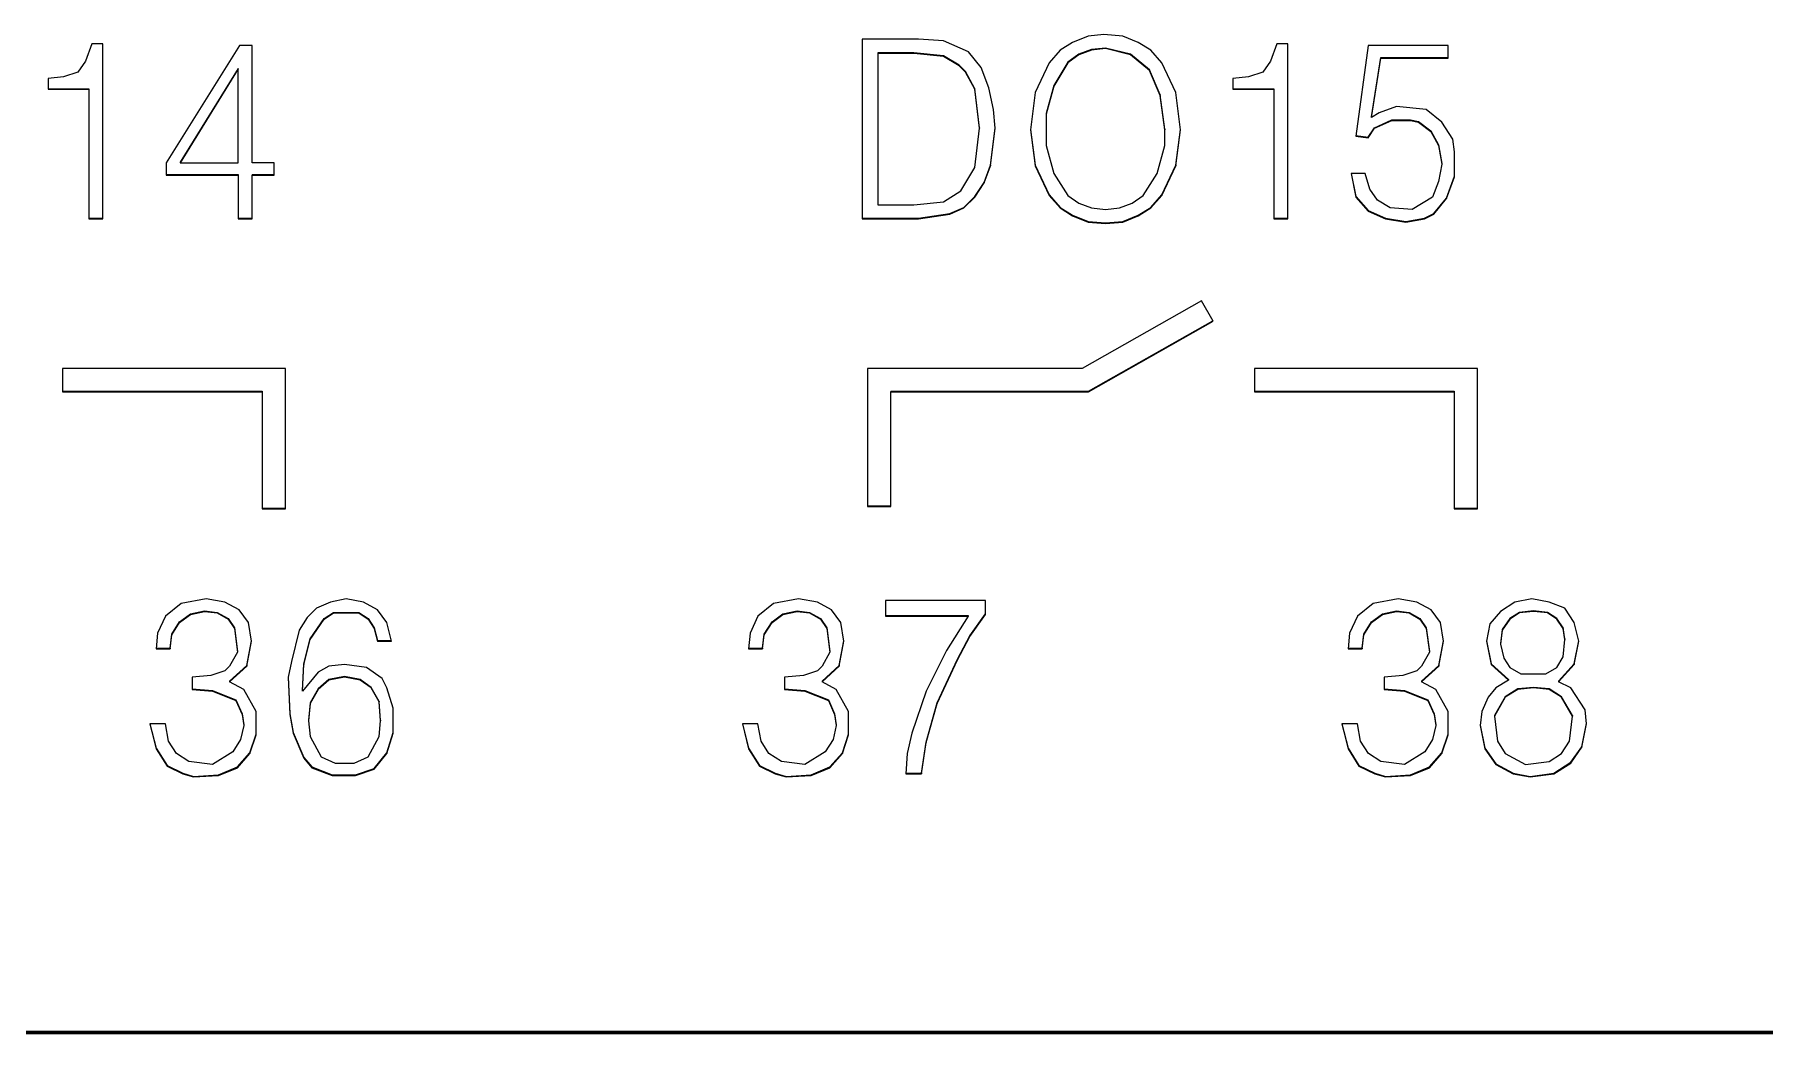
# Model space of a CAD drawing. Header units: millimetres. Extents: x 0 to 53000, y -591 to 24400.
# Drawn here: x 2879.37 to 2894.12, y 2860.15 to 2868.65 of the extents above; entities that cross this region are included whole.
import ezdxf
from ezdxf.enums import TextEntityAlignment as Align

# ---------------------------------------------------------------- set-up
doc = ezdxf.new("R2010")
doc.units = ezdxf.units.MM
doc.linetypes.add('K5LT_BASIC', pattern=[0])
doc.linetypes.add('K5LT_THIN', pattern=[0])
doc.layers.add('Основная', color=7, linetype='Continuous', lineweight=30)
doc.styles.add('текст', font='isocpeui.ttf')

# ---------------------------------------------------------------- blocks, each defined once
blk = doc.blocks.new('Программируемое реле ПР102')
at = {"layer": 'Основная', "linetype": 'K5LT_THIN', "lineweight": 18}
for p, q in [((98.255, -36.385), (98.255, -37.916)), ((98.735, -36.385), (98.255, -36.385)), ((98.948, -36.398), (98.735, -36.385)), ((99.162, -36.492), (98.948, -36.398)), ((100.048, -36.412), (99.942, -36.478)), ((100.182, -36.358), (100.048, -36.412)), ((100.315, -36.345), (100.182, -36.358)), ((100.475, -36.358), (100.315, -36.345)), ((100.608, -36.412), (100.475, -36.358)), ((100.715, -36.478), (100.608, -36.412)), ((91.688, -36.425), (91.635, -36.571)), ((91.782, -36.425), (91.688, -36.425)), ((91.782, -37.916), (91.782, -36.425)), ((92.948, -36.438), (92.322, -37.437)), ((93.055, -36.438), (92.948, -36.438)), ((93.055, -37.437), (93.055, -36.438)), ((98.388, -36.5), (98.388, -36.505)), ((98.695, -36.5), (98.388, -36.5)), ((98.388, -36.505), (98.388, -37.796)), ((98.695, -36.505), (98.388, -36.505)), ((98.695, -36.5), (98.695, -36.505)), ((98.948, -36.526), (98.695, -36.5)), ((98.948, -36.531), (98.695, -36.505)), ((98.948, -36.526), (98.948, -36.531)), ((99.082, -36.606), (98.948, -36.526)), ((99.082, -36.611), (98.948, -36.531)), ((99.268, -36.625), (99.162, -36.492)), ((99.942, -36.478), (99.848, -36.585)), ((100.102, -36.513), (100.008, -36.58)), ((100.102, -36.518), (100.008, -36.585)), ((100.208, -36.473), (100.102, -36.513)), ((100.208, -36.478), (100.102, -36.518)), ((100.102, -36.513), (100.102, -36.518)), ((100.328, -36.46), (100.208, -36.473)), ((100.328, -36.465), (100.208, -36.478)), ((100.208, -36.473), (100.208, -36.478)), ((100.328, -36.46), (100.328, -36.465)), ((100.542, -36.513), (100.328, -36.46)), ((100.542, -36.518), (100.328, -36.465)), ((100.702, -36.646), (100.542, -36.513)), ((100.542, -36.513), (100.542, -36.518)), ((100.702, -36.651), (100.542, -36.518)), ((100.808, -36.585), (100.715, -36.478)), ((101.788, -36.425), (101.735, -36.571)), ((101.882, -36.425), (101.788, -36.425)), ((101.882, -37.916), (101.882, -36.425)), ((102.568, -36.438), (102.462, -37.211)), ((103.248, -36.438), (102.568, -36.438)), ((102.595, -37.046), (102.675, -36.54)), ((102.595, -37.051), (102.675, -36.545)), ((102.675, -36.54), (103.248, -36.54)), ((102.675, -36.54), (102.675, -36.545)), ((102.675, -36.545), (103.248, -36.545)), ((103.248, -36.545), (103.248, -36.438)), ((91.448, -36.705), (91.315, -36.718)), ((91.568, -36.665), (91.448, -36.705)), ((91.635, -36.571), (91.568, -36.665)), ((92.935, -36.633), (92.442, -37.432)), ((92.935, -36.638), (92.442, -37.437)), ((92.935, -36.633), (92.935, -36.638)), ((92.935, -37.437), (92.935, -36.638)), ((99.135, -36.659), (99.082, -36.606)), ((99.082, -36.606), (99.082, -36.611)), ((99.135, -36.665), (99.082, -36.611)), ((99.135, -36.659), (99.135, -36.665)), ((99.215, -36.806), (99.135, -36.659)), ((99.215, -36.811), (99.135, -36.665)), ((99.335, -36.798), (99.268, -36.625)), ((99.848, -36.585), (99.728, -36.838)), ((100.008, -36.58), (99.888, -36.779)), ((100.008, -36.585), (99.888, -36.784)), ((100.008, -36.58), (100.008, -36.585)), ((100.702, -36.646), (100.702, -36.651)), ((100.795, -36.859), (100.702, -36.646)), ((100.795, -36.864), (100.702, -36.651)), ((100.928, -36.838), (100.808, -36.585)), ((101.548, -36.705), (101.415, -36.718)), ((101.668, -36.665), (101.548, -36.705)), ((101.735, -36.571), (101.668, -36.665)), ((91.315, -36.718), (91.315, -36.811)), ((91.315, -36.806), (91.662, -36.806)), ((91.315, -36.811), (91.662, -36.811)), ((91.662, -36.806), (91.662, -36.811)), ((91.662, -36.811), (91.662, -37.916)), ((99.255, -37.139), (99.215, -36.806)), ((99.215, -36.806), (99.215, -36.811)), ((99.255, -37.144), (99.215, -36.811)), ((99.375, -36.984), (99.335, -36.798)), ((99.728, -36.838), (99.688, -37.157)), ((99.888, -36.779), (99.822, -37.019)), ((99.888, -36.784), (99.822, -37.024)), ((99.888, -36.779), (99.888, -36.784)), ((100.795, -36.859), (100.795, -36.864)), ((100.835, -37.152), (100.795, -36.859)), ((100.968, -37.157), (100.928, -36.838)), ((101.415, -36.718), (101.415, -36.811)), ((101.415, -36.806), (101.762, -36.806)), ((101.415, -36.811), (101.762, -36.811)), ((101.762, -36.806), (101.762, -36.811)), ((101.762, -36.811), (101.762, -37.916)), ((99.388, -37.144), (99.375, -36.984)), ((100.835, -37.157), (100.795, -36.864)), ((102.808, -36.958), (102.662, -37.011)), ((103.062, -36.984), (102.808, -36.958)), ((103.195, -37.091), (103.062, -36.984)), ((99.215, -37.477), (99.255, -37.144)), ((99.255, -37.139), (99.255, -37.144)), ((99.348, -37.458), (99.388, -37.141)), ((99.348, -37.464), (99.388, -37.144)), ((99.689, -37.155), (99.728, -37.458)), ((99.822, -37.019), (99.822, -37.024)), ((99.822, -37.024), (99.822, -37.29)), ((100.835, -37.152), (100.835, -37.157)), ((100.928, -37.458), (100.968, -37.155)), ((102.568, -37.219), (102.622, -37.139)), ((102.568, -37.224), (102.622, -37.144)), ((102.662, -37.011), (102.595, -37.051)), ((102.595, -37.046), (102.595, -37.051)), ((102.622, -37.139), (102.768, -37.072)), ((102.622, -37.144), (102.768, -37.077)), ((102.622, -37.139), (102.622, -37.144)), ((102.768, -37.072), (102.928, -37.072)), ((102.768, -37.072), (102.768, -37.077)), ((102.768, -37.077), (102.928, -37.077)), ((102.928, -37.072), (102.928, -37.077)), ((102.928, -37.072), (102.995, -37.085)), ((102.928, -37.077), (102.995, -37.091)), ((102.995, -37.085), (102.995, -37.091)), ((102.995, -37.085), (103.102, -37.165)), ((102.995, -37.091), (103.102, -37.171)), ((103.288, -37.237), (103.195, -37.091)), ((99.688, -37.157), (99.728, -37.464)), ((99.822, -37.29), (99.888, -37.53)), ((100.768, -37.53), (100.835, -37.29)), ((100.835, -37.29), (100.835, -37.157)), ((100.928, -37.464), (100.968, -37.157)), ((102.462, -37.205), (102.568, -37.219)), ((102.462, -37.211), (102.568, -37.224)), ((102.568, -37.219), (102.568, -37.224)), ((103.102, -37.165), (103.168, -37.285)), ((103.102, -37.165), (103.102, -37.171)), ((103.102, -37.171), (103.168, -37.29)), ((103.168, -37.285), (103.195, -37.445)), ((103.168, -37.285), (103.168, -37.29)), ((103.168, -37.29), (103.195, -37.45)), ((103.302, -37.344), (103.288, -37.237)), ((92.322, -37.437), (92.322, -37.543)), ((92.442, -37.432), (92.442, -37.437)), ((92.442, -37.437), (92.935, -37.437)), ((93.242, -37.437), (93.055, -37.437)), ((93.242, -37.543), (93.242, -37.437)), ((103.195, -37.45), (103.168, -37.597)), ((103.195, -37.445), (103.195, -37.45)), ((103.302, -37.557), (103.302, -37.344)), ((92.322, -37.538), (92.935, -37.538)), ((92.322, -37.543), (92.935, -37.543)), ((92.935, -37.538), (92.935, -37.543)), ((92.935, -37.543), (92.935, -37.916)), ((93.055, -37.538), (93.242, -37.538)), ((93.055, -37.538), (93.055, -37.543)), ((93.055, -37.543), (93.242, -37.543)), ((93.055, -37.916), (93.055, -37.543)), ((99.095, -37.677), (99.215, -37.477)), ((99.295, -37.605), (99.348, -37.458)), ((99.295, -37.61), (99.348, -37.464)), ((99.348, -37.458), (99.348, -37.464)), ((99.728, -37.458), (99.848, -37.711)), ((99.728, -37.458), (99.728, -37.464)), ((99.728, -37.464), (99.848, -37.717)), ((99.888, -37.53), (100.008, -37.717)), ((100.648, -37.717), (100.768, -37.53)), ((100.808, -37.711), (100.928, -37.458)), ((100.808, -37.717), (100.928, -37.464)), ((100.928, -37.458), (100.928, -37.464)), ((102.422, -37.53), (102.462, -37.73)), ((102.542, -37.53), (102.422, -37.53)), ((102.423, -37.53), (102.462, -37.725)), ((102.582, -37.663), (102.542, -37.53)), ((103.168, -37.597), (103.115, -37.73)), ((103.235, -37.738), (103.302, -37.552)), ((103.235, -37.743), (103.302, -37.557)), ((98.948, -37.77), (99.095, -37.677)), ((99.122, -37.818), (99.215, -37.725)), ((99.122, -37.823), (99.215, -37.73)), ((99.215, -37.725), (99.295, -37.605)), ((99.215, -37.73), (99.295, -37.61)), ((99.215, -37.725), (99.215, -37.73)), ((99.295, -37.605), (99.295, -37.61)), ((99.848, -37.711), (99.942, -37.818)), ((99.848, -37.711), (99.848, -37.717)), ((99.848, -37.717), (99.942, -37.823)), ((100.008, -37.717), (100.102, -37.783)), ((100.555, -37.783), (100.648, -37.717)), ((100.715, -37.818), (100.808, -37.711)), ((100.715, -37.823), (100.808, -37.717)), ((100.808, -37.711), (100.808, -37.717)), ((102.462, -37.725), (102.462, -37.73)), ((102.462, -37.725), (102.568, -37.844)), ((102.462, -37.73), (102.568, -37.85)), ((102.648, -37.756), (102.582, -37.663)), ((103.115, -37.73), (102.942, -37.836)), ((103.128, -37.871), (103.235, -37.738)), ((103.128, -37.876), (103.235, -37.743)), ((103.235, -37.738), (103.235, -37.743)), ((98.388, -37.796), (98.695, -37.796)), ((98.695, -37.796), (98.948, -37.77)), ((98.735, -37.911), (99.002, -37.871)), ((98.735, -37.916), (99.002, -37.876)), ((99.002, -37.871), (99.122, -37.818)), ((99.002, -37.876), (99.122, -37.823)), ((99.002, -37.871), (99.002, -37.876)), ((99.122, -37.818), (99.122, -37.823)), ((99.942, -37.818), (99.942, -37.823)), ((99.942, -37.818), (100.048, -37.884)), ((99.942, -37.823), (100.048, -37.89)), ((100.048, -37.884), (100.048, -37.89)), ((100.048, -37.884), (100.182, -37.938)), ((100.048, -37.89), (100.182, -37.943)), ((100.102, -37.783), (100.208, -37.823)), ((100.208, -37.823), (100.328, -37.836)), ((100.328, -37.836), (100.448, -37.823)), ((100.448, -37.823), (100.555, -37.783)), ((100.475, -37.938), (100.608, -37.884)), ((100.475, -37.943), (100.608, -37.89)), ((100.608, -37.884), (100.715, -37.818)), ((100.608, -37.89), (100.715, -37.823)), ((100.608, -37.884), (100.608, -37.89)), ((100.715, -37.818), (100.715, -37.823)), ((102.568, -37.844), (102.715, -37.911)), ((102.568, -37.844), (102.568, -37.85)), ((102.568, -37.85), (102.715, -37.916)), ((102.755, -37.823), (102.648, -37.756)), ((102.942, -37.836), (102.755, -37.823)), ((103.048, -37.911), (103.128, -37.871)), ((103.048, -37.916), (103.128, -37.876)), ((103.128, -37.871), (103.128, -37.876)), ((91.662, -37.911), (91.782, -37.911)), ((91.662, -37.916), (91.782, -37.916)), ((92.935, -37.911), (93.055, -37.911)), ((92.935, -37.916), (93.055, -37.916)), ((98.255, -37.911), (98.735, -37.911)), ((98.255, -37.916), (98.735, -37.916)), ((98.735, -37.911), (98.735, -37.916)), ((100.182, -37.938), (100.328, -37.951)), ((100.182, -37.938), (100.182, -37.943)), ((100.182, -37.943), (100.328, -37.956)), ((100.328, -37.951), (100.475, -37.938)), ((100.328, -37.956), (100.475, -37.943)), ((100.328, -37.951), (100.328, -37.956)), ((100.475, -37.938), (100.475, -37.943)), ((101.762, -37.911), (101.882, -37.911)), ((101.762, -37.916), (101.882, -37.916)), ((102.715, -37.911), (102.715, -37.916)), ((102.715, -37.911), (102.888, -37.938)), ((102.715, -37.916), (102.888, -37.943)), ((102.888, -37.938), (103.048, -37.911)), ((102.888, -37.943), (103.048, -37.916)), ((102.888, -37.938), (102.888, -37.943)), ((103.048, -37.911), (103.048, -37.916)), ((101.147, -38.614), (100.13, -39.19)), ((101.246, -38.788), (101.147, -38.614)), ((100.183, -39.384), (101.243, -38.784)), ((100.183, -39.389), (101.246, -38.788)), ((91.439, -39.19), (91.439, -39.389)), ((93.339, -39.19), (91.439, -39.19)), ((93.339, -40.388), (93.339, -39.19)), ((98.3, -39.19), (98.3, -40.368)), ((100.13, -39.19), (98.3, -39.19)), ((101.599, -39.19), (101.599, -39.389)), ((103.499, -39.19), (101.599, -39.19)), ((103.499, -40.388), (103.499, -39.19)), ((91.439, -39.384), (93.139, -39.384)), ((91.439, -39.389), (93.139, -39.389)), ((93.139, -39.384), (93.139, -39.389)), ((93.139, -39.389), (93.139, -40.388)), ((98.5, -39.384), (98.5, -39.389)), ((98.5, -39.384), (100.183, -39.384)), ((98.5, -39.389), (100.183, -39.389)), ((98.5, -40.368), (98.5, -39.389)), ((100.183, -39.384), (100.183, -39.389)), ((101.599, -39.384), (103.299, -39.384)), ((101.599, -39.389), (103.299, -39.389)), ((103.299, -39.384), (103.299, -39.389)), ((103.299, -39.389), (103.299, -40.388)), ((93.139, -40.383), (93.339, -40.383)), ((93.139, -40.388), (93.339, -40.388)), ((98.3, -40.363), (98.5, -40.363)), ((98.3, -40.368), (98.5, -40.368)), ((103.299, -40.383), (103.499, -40.383)), ((103.299, -40.388), (103.499, -40.388)), ((92.449, -41.195), (92.316, -41.302)), ((92.436, -41.35), (92.529, -41.283)), ((92.663, -41.155), (92.449, -41.195)), ((92.529, -41.283), (92.649, -41.257)), ((92.529, -41.289), (92.649, -41.262)), ((92.529, -41.283), (92.529, -41.289)), ((92.649, -41.257), (92.756, -41.27)), ((92.649, -41.257), (92.649, -41.262)), ((92.649, -41.262), (92.756, -41.275)), ((92.823, -41.182), (92.663, -41.155)), ((92.756, -41.27), (92.849, -41.323)), ((92.756, -41.27), (92.756, -41.275)), ((92.756, -41.275), (92.849, -41.329)), ((92.943, -41.249), (92.823, -41.182)), ((93.023, -41.355), (92.943, -41.249)), ((93.603, -41.235), (93.523, -41.315)), ((93.723, -41.182), (93.603, -41.235)), ((93.669, -41.323), (93.749, -41.27)), ((93.669, -41.329), (93.749, -41.275)), ((93.856, -41.155), (93.723, -41.182)), ((93.749, -41.27), (93.963, -41.27)), ((93.749, -41.27), (93.749, -41.275)), ((93.749, -41.275), (93.963, -41.275)), ((94.003, -41.182), (93.856, -41.155)), ((93.963, -41.27), (93.963, -41.275)), ((93.963, -41.27), (94.043, -41.323)), ((93.963, -41.275), (94.043, -41.329)), ((94.123, -41.249), (94.003, -41.182)), ((94.203, -41.355), (94.123, -41.249)), ((97.499, -41.195), (97.366, -41.302)), ((97.486, -41.35), (97.579, -41.283)), ((97.713, -41.155), (97.499, -41.195)), ((97.579, -41.283), (97.699, -41.257)), ((97.579, -41.289), (97.699, -41.262)), ((97.579, -41.283), (97.579, -41.289)), ((97.699, -41.257), (97.699, -41.262)), ((97.699, -41.257), (97.806, -41.27)), ((97.699, -41.262), (97.806, -41.275)), ((97.873, -41.182), (97.713, -41.155)), ((97.806, -41.27), (97.899, -41.323)), ((97.806, -41.27), (97.806, -41.275)), ((97.806, -41.275), (97.899, -41.329)), ((97.993, -41.249), (97.873, -41.182)), ((98.073, -41.355), (97.993, -41.249)), ((99.306, -41.169), (98.453, -41.169)), ((98.453, -41.169), (98.453, -41.302)), ((99.173, -41.47), (99.306, -41.283)), ((99.306, -41.289), (99.306, -41.169)), ((102.609, -41.195), (102.476, -41.302)), ((102.596, -41.35), (102.689, -41.283)), ((102.823, -41.155), (102.609, -41.195)), ((102.689, -41.283), (102.809, -41.257)), ((102.689, -41.289), (102.809, -41.262)), ((102.689, -41.283), (102.689, -41.289)), ((102.809, -41.257), (102.809, -41.262)), ((102.809, -41.257), (102.916, -41.27)), ((102.809, -41.262), (102.916, -41.275)), ((102.983, -41.182), (102.823, -41.155)), ((102.916, -41.27), (102.916, -41.275)), ((102.916, -41.27), (103.009, -41.323)), ((102.916, -41.275), (103.009, -41.329)), ((103.103, -41.249), (102.983, -41.182)), ((103.183, -41.355), (103.103, -41.249)), ((103.696, -41.262), (103.603, -41.369)), ((103.816, -41.182), (103.696, -41.262)), ((103.856, -41.27), (103.776, -41.323)), ((103.856, -41.275), (103.776, -41.329)), ((103.963, -41.155), (103.816, -41.182)), ((103.976, -41.257), (103.856, -41.27)), ((103.976, -41.262), (103.856, -41.275)), ((103.856, -41.27), (103.856, -41.275)), ((104.109, -41.182), (103.963, -41.155)), ((103.976, -41.257), (103.976, -41.262)), ((104.096, -41.27), (103.976, -41.257)), ((104.096, -41.275), (103.976, -41.262)), ((104.096, -41.27), (104.096, -41.275)), ((104.176, -41.323), (104.096, -41.27)), ((104.176, -41.329), (104.096, -41.275)), ((104.243, -41.235), (104.109, -41.182)), ((104.323, -41.355), (104.243, -41.235)), ((92.316, -41.302), (92.249, -41.448)), ((92.369, -41.456), (92.436, -41.35)), ((92.369, -41.462), (92.436, -41.355)), ((92.436, -41.355), (92.529, -41.289)), ((92.436, -41.35), (92.436, -41.355)), ((92.849, -41.323), (92.849, -41.329)), ((92.849, -41.323), (92.903, -41.403)), ((92.849, -41.329), (92.903, -41.408)), ((92.903, -41.403), (92.929, -41.603)), ((92.903, -41.403), (92.903, -41.408)), ((92.903, -41.408), (92.929, -41.608)), ((93.049, -41.515), (93.023, -41.355)), ((93.456, -41.422), (93.389, -41.688)), ((93.523, -41.315), (93.456, -41.422)), ((93.549, -41.496), (93.669, -41.323)), ((93.549, -41.502), (93.669, -41.329)), ((93.669, -41.323), (93.669, -41.329)), ((94.043, -41.323), (94.096, -41.403)), ((94.043, -41.323), (94.043, -41.329)), ((94.043, -41.329), (94.096, -41.408)), ((94.096, -41.403), (94.123, -41.51)), ((94.096, -41.403), (94.096, -41.408)), ((94.096, -41.408), (94.123, -41.515)), ((94.243, -41.515), (94.203, -41.355)), ((97.366, -41.302), (97.299, -41.448)), ((97.419, -41.456), (97.486, -41.35)), ((97.419, -41.462), (97.486, -41.355)), ((97.486, -41.355), (97.579, -41.289)), ((97.486, -41.35), (97.486, -41.355)), ((97.899, -41.323), (97.953, -41.403)), ((97.899, -41.323), (97.899, -41.329)), ((97.899, -41.329), (97.953, -41.408)), ((97.953, -41.403), (97.953, -41.408)), ((97.953, -41.403), (97.979, -41.603)), ((97.953, -41.408), (97.979, -41.608)), ((98.099, -41.515), (98.073, -41.355)), ((98.453, -41.297), (99.159, -41.297)), ((98.453, -41.302), (99.159, -41.302)), ((99.159, -41.302), (98.973, -41.595)), ((99.159, -41.297), (99.159, -41.302)), ((99.173, -41.475), (99.306, -41.289)), ((102.476, -41.302), (102.409, -41.448)), ((102.529, -41.456), (102.596, -41.35)), ((102.529, -41.462), (102.596, -41.355)), ((102.596, -41.355), (102.689, -41.289)), ((102.596, -41.35), (102.596, -41.355)), ((103.009, -41.323), (103.063, -41.403)), ((103.009, -41.323), (103.009, -41.329)), ((103.009, -41.329), (103.063, -41.408)), ((103.063, -41.403), (103.063, -41.408)), ((103.063, -41.403), (103.089, -41.603)), ((103.063, -41.408), (103.089, -41.608)), ((103.209, -41.515), (103.183, -41.355)), ((103.603, -41.369), (103.576, -41.515)), ((103.709, -41.417), (103.696, -41.536)), ((103.709, -41.422), (103.696, -41.542)), ((103.776, -41.323), (103.709, -41.417)), ((103.776, -41.329), (103.709, -41.422)), ((103.709, -41.417), (103.709, -41.422)), ((103.776, -41.323), (103.776, -41.329)), ((104.176, -41.323), (104.176, -41.329)), ((104.229, -41.403), (104.176, -41.323)), ((104.229, -41.408), (104.176, -41.329)), ((104.229, -41.403), (104.229, -41.408)), ((104.243, -41.496), (104.229, -41.403)), ((104.243, -41.502), (104.229, -41.408)), ((104.363, -41.515), (104.323, -41.355)), ((92.249, -41.448), (92.236, -41.582)), ((92.237, -41.576), (92.356, -41.576)), ((92.356, -41.576), (92.369, -41.456)), ((92.356, -41.582), (92.369, -41.462)), ((92.356, -41.576), (92.356, -41.582)), ((92.369, -41.456), (92.369, -41.462)), ((93.009, -41.723), (93.049, -41.512)), ((93.009, -41.728), (93.049, -41.515)), ((93.496, -41.709), (93.549, -41.496)), ((93.496, -41.715), (93.549, -41.502)), ((93.549, -41.496), (93.549, -41.502)), ((94.123, -41.51), (94.241, -41.51)), ((94.123, -41.51), (94.123, -41.515)), ((94.123, -41.515), (94.243, -41.515)), ((97.299, -41.448), (97.286, -41.582)), ((97.287, -41.576), (97.406, -41.576)), ((97.406, -41.576), (97.419, -41.456)), ((97.406, -41.582), (97.419, -41.462)), ((97.406, -41.576), (97.406, -41.582)), ((97.419, -41.456), (97.419, -41.462)), ((98.059, -41.723), (98.099, -41.512)), ((98.059, -41.728), (98.099, -41.515)), ((99.066, -41.67), (99.173, -41.47)), ((99.066, -41.675), (99.173, -41.475)), ((99.173, -41.47), (99.173, -41.475)), ((102.409, -41.448), (102.396, -41.582)), ((102.397, -41.576), (102.516, -41.576)), ((102.516, -41.576), (102.529, -41.456)), ((102.516, -41.582), (102.529, -41.462)), ((102.516, -41.576), (102.516, -41.582)), ((102.529, -41.456), (102.529, -41.462)), ((103.169, -41.723), (103.209, -41.512)), ((103.169, -41.728), (103.209, -41.515)), ((103.576, -41.515), (103.616, -41.715)), ((103.577, -41.512), (103.616, -41.709)), ((103.696, -41.536), (103.696, -41.542)), ((103.696, -41.542), (103.723, -41.661)), ((104.229, -41.648), (104.243, -41.502)), ((104.243, -41.496), (104.243, -41.502)), ((104.323, -41.709), (104.362, -41.513)), ((104.323, -41.715), (104.363, -41.515)), ((92.236, -41.582), (92.356, -41.582)), ((92.929, -41.608), (92.863, -41.728)), ((92.863, -41.856), (93.009, -41.723)), ((92.929, -41.603), (92.929, -41.608)), ((93.009, -41.723), (93.009, -41.728)), ((93.389, -41.688), (93.363, -41.821)), ((93.483, -41.936), (93.496, -41.709)), ((93.483, -41.941), (93.496, -41.715)), ((93.496, -41.709), (93.496, -41.715)), ((93.843, -41.715), (93.709, -41.728)), ((94.029, -41.741), (93.843, -41.715)), ((97.286, -41.582), (97.406, -41.582)), ((97.979, -41.608), (97.913, -41.728)), ((97.913, -41.856), (98.059, -41.723)), ((97.979, -41.603), (97.979, -41.608)), ((98.059, -41.723), (98.059, -41.728)), ((98.973, -41.595), (98.799, -41.941)), ((98.893, -42.042), (99.066, -41.67)), ((98.893, -42.048), (99.066, -41.675)), ((99.066, -41.67), (99.066, -41.675)), ((102.396, -41.582), (102.516, -41.582)), ((103.089, -41.608), (103.023, -41.728)), ((103.023, -41.856), (103.169, -41.723)), ((103.089, -41.603), (103.089, -41.608)), ((103.169, -41.723), (103.169, -41.728)), ((103.616, -41.709), (103.616, -41.715)), ((103.616, -41.709), (103.763, -41.843)), ((103.616, -41.715), (103.763, -41.848)), ((103.723, -41.661), (103.776, -41.741)), ((104.176, -41.741), (104.229, -41.648)), ((104.189, -41.856), (104.323, -41.709)), ((104.189, -41.861), (104.323, -41.715)), ((104.323, -41.709), (104.323, -41.715)), ((92.703, -41.808), (92.543, -41.821)), ((92.543, -41.821), (92.543, -41.928)), ((92.823, -41.768), (92.703, -41.808)), ((92.863, -41.728), (92.823, -41.768)), ((92.863, -41.861), (93.009, -41.728)), ((92.863, -41.856), (92.863, -41.861)), ((92.983, -41.928), (92.863, -41.861)), ((93.363, -41.82), (93.376, -42.136)), ((93.363, -41.821), (93.376, -42.141)), ((93.616, -41.781), (93.483, -41.941)), ((93.709, -41.728), (93.616, -41.781)), ((93.709, -41.843), (93.616, -41.923)), ((93.709, -41.848), (93.616, -41.928)), ((93.843, -41.816), (93.709, -41.843)), ((93.843, -41.821), (93.709, -41.848)), ((93.709, -41.843), (93.709, -41.848)), ((93.843, -41.816), (93.843, -41.821)), ((93.976, -41.843), (93.843, -41.816)), ((93.976, -41.848), (93.843, -41.821)), ((93.976, -41.843), (93.976, -41.848)), ((94.069, -41.909), (93.976, -41.843)), ((94.069, -41.914), (93.976, -41.848)), ((94.163, -41.835), (94.029, -41.741)), ((94.203, -41.914), (94.163, -41.835)), ((97.753, -41.808), (97.593, -41.821)), ((97.593, -41.821), (97.593, -41.928)), ((97.873, -41.768), (97.753, -41.808)), ((97.913, -41.728), (97.873, -41.768)), ((97.913, -41.861), (98.059, -41.728)), ((97.913, -41.856), (97.913, -41.861)), ((98.033, -41.928), (97.913, -41.861)), ((102.863, -41.808), (102.703, -41.821)), ((102.703, -41.821), (102.703, -41.928)), ((102.983, -41.768), (102.863, -41.808)), ((103.023, -41.728), (102.983, -41.768)), ((103.023, -41.861), (103.169, -41.728)), ((103.023, -41.856), (103.023, -41.861)), ((103.143, -41.928), (103.023, -41.861)), ((103.763, -41.848), (103.656, -41.914)), ((103.763, -41.843), (103.763, -41.848)), ((103.776, -41.741), (103.869, -41.795)), ((103.869, -41.795), (104.083, -41.795)), ((104.083, -41.795), (104.176, -41.741)), ((104.189, -41.856), (104.189, -41.861)), ((104.296, -41.914), (104.189, -41.861)), ((92.543, -41.923), (92.716, -41.936)), ((92.543, -41.928), (92.716, -41.941)), ((92.716, -41.936), (92.716, -41.941)), ((92.716, -41.936), (92.916, -42.016)), ((92.716, -41.941), (92.916, -42.021)), ((92.916, -42.016), (92.916, -42.021)), ((92.916, -42.016), (92.969, -42.136)), ((92.916, -42.021), (92.969, -42.141)), ((93.089, -42.114), (92.983, -41.928)), ((93.483, -41.936), (93.483, -41.941)), ((93.616, -41.923), (93.549, -42.042)), ((93.616, -41.928), (93.549, -42.048)), ((93.616, -41.923), (93.616, -41.928)), ((94.136, -42.029), (94.069, -41.909)), ((94.069, -41.909), (94.069, -41.914)), ((94.136, -42.034), (94.069, -41.914)), ((94.256, -42.088), (94.203, -41.914)), ((97.593, -41.923), (97.766, -41.936)), ((97.593, -41.928), (97.766, -41.941)), ((97.766, -41.936), (97.766, -41.941)), ((97.766, -41.936), (97.966, -42.016)), ((97.766, -41.941), (97.966, -42.021)), ((97.966, -42.016), (97.966, -42.021)), ((97.966, -42.016), (98.019, -42.136)), ((97.966, -42.021), (98.019, -42.141)), ((98.139, -42.114), (98.033, -41.928)), ((98.799, -41.941), (98.679, -42.301)), ((102.703, -41.923), (102.876, -41.936)), ((102.703, -41.928), (102.876, -41.941)), ((102.876, -41.936), (102.876, -41.941)), ((102.876, -41.936), (103.076, -42.016)), ((102.876, -41.941), (103.076, -42.021)), ((103.076, -42.016), (103.129, -42.136)), ((103.076, -42.016), (103.076, -42.021)), ((103.076, -42.021), (103.129, -42.141)), ((103.249, -42.114), (103.143, -41.928)), ((103.589, -41.994), (103.536, -42.114)), ((103.656, -41.914), (103.589, -41.994)), ((103.736, -41.989), (103.643, -42.149)), ((103.736, -41.994), (103.643, -42.154)), ((103.843, -41.923), (103.736, -41.989)), ((103.843, -41.928), (103.736, -41.994)), ((103.736, -41.989), (103.736, -41.994)), ((103.976, -41.909), (103.843, -41.923)), ((103.976, -41.914), (103.843, -41.928)), ((103.843, -41.923), (103.843, -41.928)), ((103.976, -41.909), (103.976, -41.914)), ((104.109, -41.923), (103.976, -41.909)), ((104.109, -41.928), (103.976, -41.914)), ((104.216, -41.989), (104.109, -41.923)), ((104.109, -41.923), (104.109, -41.928)), ((104.216, -41.994), (104.109, -41.928)), ((104.309, -42.149), (104.216, -41.989)), ((104.216, -41.989), (104.216, -41.994)), ((104.309, -42.154), (104.216, -41.994)), ((104.416, -42.101), (104.296, -41.914)), ((92.969, -42.136), (92.969, -42.141)), ((92.969, -42.136), (92.983, -42.229)), ((92.969, -42.141), (92.983, -42.234)), ((93.089, -42.314), (93.089, -42.114)), ((93.376, -42.136), (93.376, -42.141)), ((93.376, -42.136), (93.403, -42.295)), ((93.376, -42.141), (93.403, -42.301)), ((93.549, -42.042), (93.536, -42.189)), ((93.549, -42.048), (93.536, -42.194)), ((93.549, -42.042), (93.549, -42.048)), ((94.136, -42.029), (94.136, -42.034)), ((94.149, -42.189), (94.136, -42.029)), ((94.149, -42.194), (94.136, -42.034)), ((94.256, -42.301), (94.256, -42.088)), ((98.019, -42.136), (98.019, -42.141)), ((98.019, -42.136), (98.033, -42.229)), ((98.019, -42.141), (98.033, -42.234)), ((98.139, -42.314), (98.139, -42.114)), ((98.799, -42.375), (98.893, -42.042)), ((98.799, -42.38), (98.893, -42.048)), ((98.893, -42.042), (98.893, -42.048)), ((103.129, -42.136), (103.129, -42.141)), ((103.129, -42.136), (103.143, -42.229)), ((103.129, -42.141), (103.143, -42.234)), ((103.249, -42.314), (103.249, -42.114)), ((103.536, -42.114), (103.523, -42.234)), ((103.643, -42.149), (103.643, -42.154)), ((103.643, -42.154), (103.669, -42.367)), ((104.283, -42.367), (104.309, -42.154)), ((104.309, -42.149), (104.309, -42.154)), ((104.429, -42.221), (104.416, -42.101)), ((92.316, -42.221), (92.183, -42.221)), ((92.183, -42.221), (92.236, -42.434)), ((92.184, -42.221), (92.236, -42.428)), ((92.343, -42.367), (92.316, -42.221)), ((92.983, -42.234), (92.956, -42.354)), ((92.983, -42.229), (92.983, -42.234)), ((93.036, -42.468), (93.089, -42.309)), ((93.036, -42.474), (93.089, -42.314)), ((93.403, -42.295), (93.403, -42.301)), ((93.403, -42.295), (93.496, -42.508)), ((93.403, -42.301), (93.496, -42.514)), ((93.536, -42.189), (93.536, -42.194)), ((93.536, -42.194), (93.549, -42.327)), ((94.136, -42.327), (94.149, -42.194)), ((94.149, -42.189), (94.149, -42.194)), ((94.203, -42.468), (94.256, -42.295)), ((94.203, -42.474), (94.256, -42.301)), ((97.233, -42.221), (97.286, -42.434)), ((97.366, -42.221), (97.233, -42.221)), ((97.234, -42.221), (97.286, -42.428)), ((97.393, -42.367), (97.366, -42.221)), ((98.033, -42.234), (98.006, -42.354)), ((98.033, -42.229), (98.033, -42.234)), ((98.086, -42.468), (98.139, -42.309)), ((98.086, -42.474), (98.139, -42.314)), ((98.679, -42.301), (98.639, -42.474)), ((102.343, -42.221), (102.396, -42.434)), ((102.476, -42.221), (102.343, -42.221)), ((102.344, -42.221), (102.396, -42.428)), ((102.503, -42.367), (102.476, -42.221)), ((103.143, -42.234), (103.116, -42.354)), ((103.143, -42.229), (103.143, -42.234)), ((103.196, -42.468), (103.249, -42.309)), ((103.196, -42.474), (103.249, -42.314)), ((103.523, -42.231), (103.563, -42.428)), ((103.523, -42.234), (103.563, -42.434)), ((104.389, -42.415), (104.429, -42.217)), ((104.389, -42.42), (104.429, -42.221)), ((92.236, -42.428), (92.236, -42.434)), ((92.236, -42.428), (92.329, -42.575)), ((92.236, -42.434), (92.329, -42.58)), ((92.409, -42.474), (92.343, -42.367)), ((92.889, -42.46), (92.716, -42.567)), ((92.956, -42.354), (92.889, -42.46)), ((93.549, -42.327), (93.643, -42.5)), ((94.043, -42.5), (94.136, -42.327)), ((97.286, -42.428), (97.286, -42.434)), ((97.286, -42.428), (97.379, -42.575)), ((97.286, -42.434), (97.379, -42.58)), ((97.459, -42.474), (97.393, -42.367)), ((97.939, -42.46), (97.766, -42.567)), ((98.006, -42.354), (97.939, -42.46)), ((98.759, -42.642), (98.799, -42.375)), ((98.759, -42.647), (98.799, -42.38)), ((98.799, -42.375), (98.799, -42.38)), ((102.396, -42.428), (102.489, -42.575)), ((102.396, -42.428), (102.396, -42.434)), ((102.396, -42.434), (102.489, -42.58)), ((102.569, -42.474), (102.503, -42.367)), ((103.049, -42.46), (102.876, -42.567)), ((103.116, -42.354), (103.049, -42.46)), ((103.563, -42.428), (103.656, -42.562)), ((103.563, -42.428), (103.563, -42.434)), ((103.563, -42.434), (103.656, -42.567)), ((103.669, -42.367), (103.736, -42.474)), ((104.216, -42.474), (104.283, -42.367)), ((104.296, -42.548), (104.389, -42.415)), ((104.296, -42.554), (104.389, -42.42)), ((104.389, -42.415), (104.389, -42.42)), ((92.329, -42.575), (92.463, -42.642)), ((92.329, -42.575), (92.329, -42.58)), ((92.329, -42.58), (92.463, -42.647)), ((92.516, -42.54), (92.409, -42.474)), ((92.716, -42.567), (92.516, -42.54)), ((92.769, -42.655), (92.929, -42.588)), ((92.769, -42.66), (92.929, -42.594)), ((92.929, -42.588), (93.036, -42.468)), ((92.929, -42.594), (93.036, -42.474)), ((92.929, -42.588), (92.929, -42.594)), ((93.036, -42.468), (93.036, -42.474)), ((93.496, -42.508), (93.496, -42.514)), ((93.496, -42.508), (93.563, -42.588)), ((93.496, -42.514), (93.563, -42.594)), ((93.563, -42.588), (93.563, -42.594)), ((93.563, -42.588), (93.736, -42.655)), ((93.563, -42.594), (93.736, -42.66)), ((93.643, -42.5), (93.763, -42.554)), ((93.763, -42.554), (93.923, -42.554)), ((93.923, -42.554), (94.043, -42.5)), ((93.936, -42.655), (94.096, -42.602)), ((93.936, -42.66), (94.096, -42.607)), ((94.096, -42.602), (94.203, -42.468)), ((94.096, -42.607), (94.203, -42.474)), ((94.096, -42.602), (94.096, -42.607)), ((94.203, -42.468), (94.203, -42.474)), ((97.379, -42.575), (97.379, -42.58)), ((97.379, -42.575), (97.513, -42.642)), ((97.379, -42.58), (97.513, -42.647)), ((97.566, -42.54), (97.459, -42.474)), ((97.766, -42.567), (97.566, -42.54)), ((97.819, -42.655), (97.979, -42.588)), ((97.819, -42.66), (97.979, -42.594)), ((97.979, -42.588), (98.086, -42.468)), ((97.979, -42.594), (98.086, -42.474)), ((97.979, -42.588), (97.979, -42.594)), ((98.086, -42.468), (98.086, -42.474)), ((98.639, -42.474), (98.626, -42.647)), ((102.489, -42.575), (102.489, -42.58)), ((102.489, -42.575), (102.623, -42.642)), ((102.489, -42.58), (102.623, -42.647)), ((102.676, -42.54), (102.569, -42.474)), ((102.876, -42.567), (102.676, -42.54)), ((102.929, -42.655), (103.089, -42.588)), ((102.929, -42.66), (103.089, -42.594)), ((103.089, -42.588), (103.196, -42.468)), ((103.089, -42.594), (103.196, -42.474)), ((103.089, -42.588), (103.089, -42.594)), ((103.196, -42.468), (103.196, -42.474)), ((103.656, -42.562), (103.803, -42.642)), ((103.656, -42.562), (103.656, -42.567)), ((103.656, -42.567), (103.803, -42.647)), ((103.736, -42.474), (103.909, -42.567)), ((103.909, -42.567), (104.109, -42.54)), ((104.109, -42.54), (104.216, -42.474)), ((104.149, -42.642), (104.296, -42.548)), ((104.149, -42.647), (104.296, -42.554)), ((104.296, -42.548), (104.296, -42.554)), ((92.463, -42.642), (92.556, -42.668)), ((92.463, -42.642), (92.463, -42.647)), ((92.463, -42.647), (92.556, -42.673)), ((92.556, -42.668), (92.769, -42.655)), ((92.556, -42.673), (92.769, -42.66)), ((92.556, -42.668), (92.556, -42.673)), ((92.769, -42.655), (92.769, -42.66)), ((93.736, -42.655), (93.936, -42.655)), ((93.736, -42.655), (93.736, -42.66)), ((93.736, -42.66), (93.936, -42.66)), ((93.936, -42.655), (93.936, -42.66)), ((97.513, -42.642), (97.513, -42.647)), ((97.513, -42.642), (97.606, -42.668)), ((97.513, -42.647), (97.606, -42.673)), ((97.606, -42.668), (97.819, -42.655)), ((97.606, -42.673), (97.819, -42.66)), ((97.606, -42.668), (97.606, -42.673)), ((97.819, -42.655), (97.819, -42.66)), ((98.626, -42.642), (98.759, -42.642)), ((98.626, -42.647), (98.759, -42.647)), ((98.759, -42.642), (98.759, -42.647)), ((102.623, -42.642), (102.623, -42.647)), ((102.623, -42.642), (102.716, -42.668)), ((102.623, -42.647), (102.716, -42.673)), ((102.716, -42.668), (102.929, -42.655)), ((102.716, -42.673), (102.929, -42.66)), ((102.716, -42.668), (102.716, -42.673)), ((102.929, -42.655), (102.929, -42.66)), ((103.803, -42.642), (103.949, -42.668)), ((103.803, -42.642), (103.803, -42.647)), ((103.803, -42.647), (103.949, -42.673)), ((103.949, -42.668), (104.149, -42.642)), ((103.949, -42.673), (104.149, -42.647)), ((103.949, -42.668), (103.949, -42.673)), ((104.149, -42.642), (104.149, -42.647))]:
    blk.add_line(p, q, dxfattribs=at)
at = {"layer": 'Основная', "linetype": 'K5LT_BASIC', "lineweight": 60}
blk.add_line((116.764, -44.85), (0.236, -44.85), dxfattribs=at)
at = {"layer": 'Основная', "style": 'текст'}
blk.add_attdef('№', text='', height=40, dxfattribs=at).set_placement((57, -88), align=Align.MIDDLE_CENTER)

msp = doc.modelspace()

# ---------------------------------------------------------------- block references
at = {"layer": 'Основная'}
msp.add_blockref('Программируемое реле ПР102', (2788.17049, 2905), dxfattribs=at)

doc.saveas('drawing.dxf')
